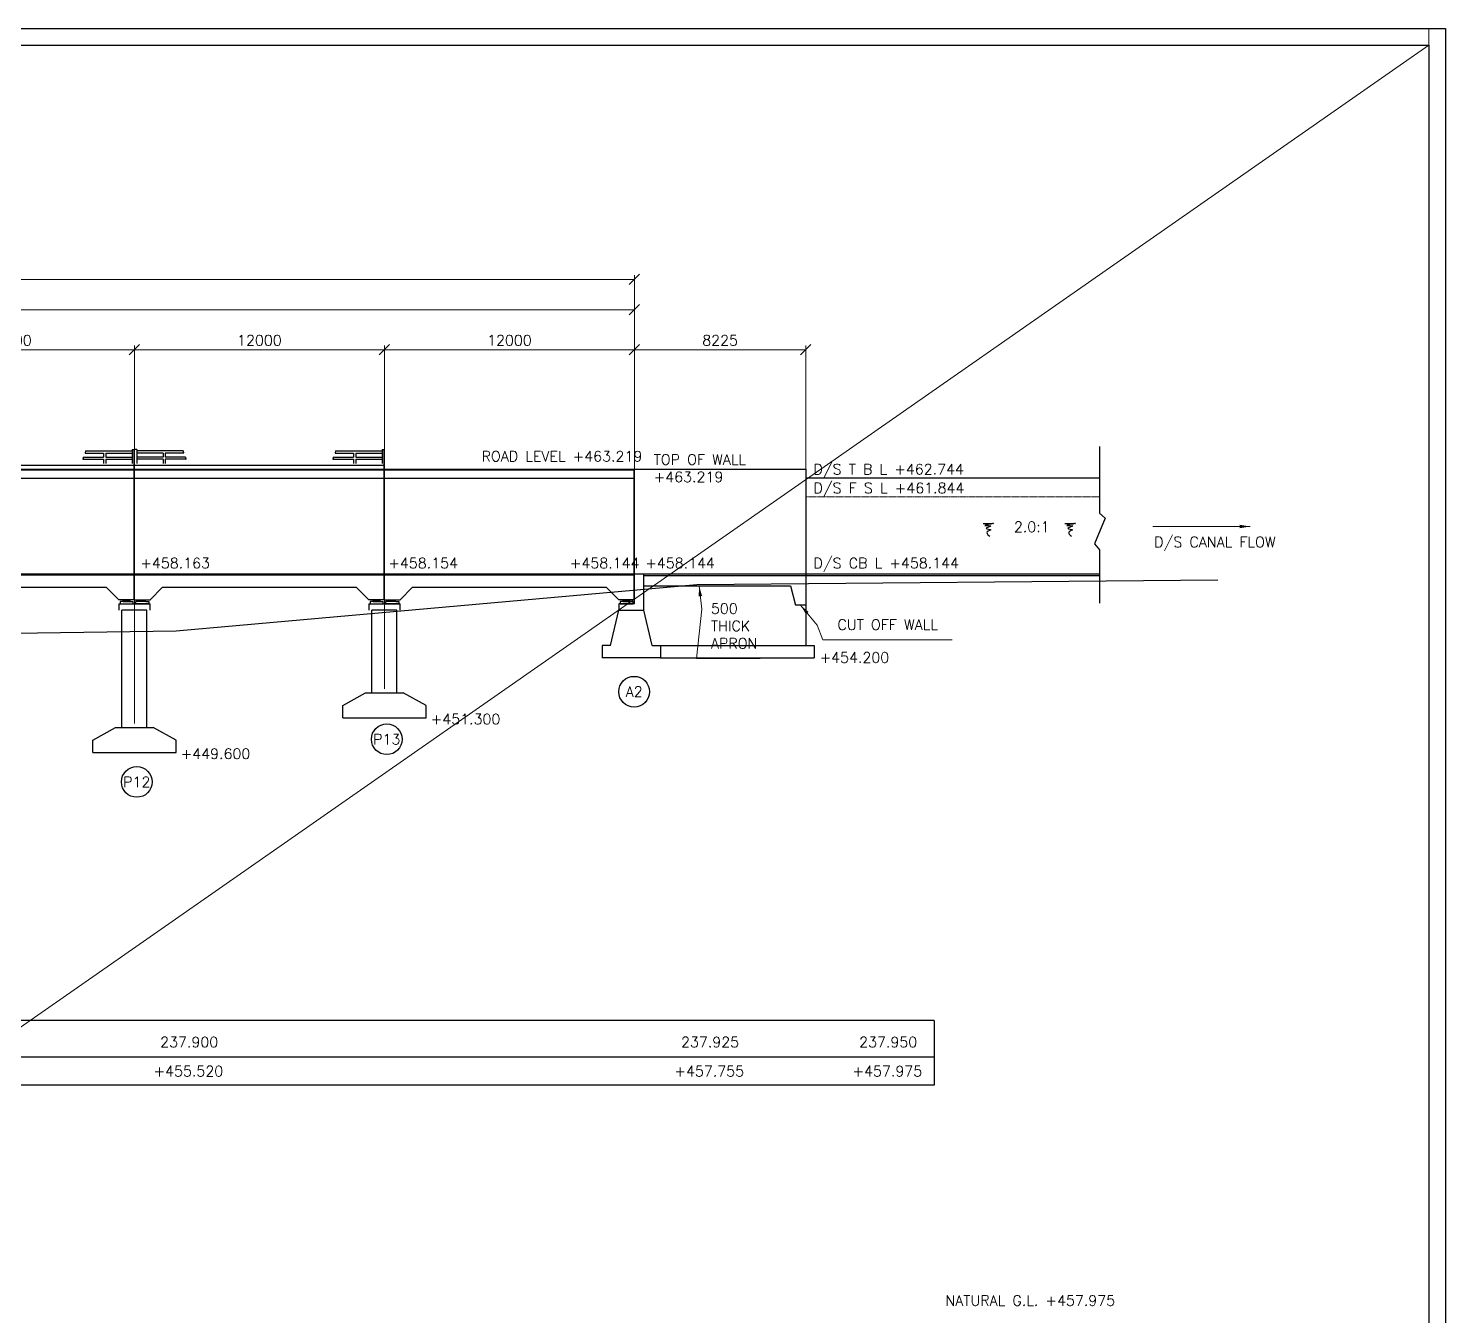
# Model space of a CAD drawing. Header units: millimetres. Extents: x -905235 to 365236, y -24492 to 346419.
# Drawn here: x -727718 to -659690, y 110795 to 172600 of the extents above; entities that cross this region are included whole.
import ezdxf
from ezdxf.enums import TextEntityAlignment as Align

# ---------------------------------------------------------------- set-up
doc = ezdxf.new("R2010")
doc.units = ezdxf.units.MM
doc.header["$LTSCALE"] = 9
doc.linetypes.add('HIDDEN', pattern=[0.375, 0.25, -0.125])
for name, color, linetype, lineweight in [('R_DASHED', 183, 'HIDDEN', 9), ('R_DIMENSION', 8, 'Continuous', 15), ('R_TEXT G', 7, 'Continuous', 18)]:
    doc.layers.add(name, color=color, linetype=linetype, lineweight=lineweight)
doc.layers.add('R_HATCH', color=7, linetype='Continuous', lineweight=15, true_color=0xc7c7c7)
doc.styles.add('ROMANS', font='romans.shx')
doc.dimstyles.new('DIM-200', dxfattribs={"dimscale": 200, "dimtxt": 2.5, "dimasz": 2.5, "dimexe": 1, "dimexo": 1, "dimgap": 1, "dimtad": 1, "dimdec": 0, "dimzin": 0, "dimdsep": 46, "dimtxsty": 'ROMANS', "dimblk": 'OBLIQUE', "dimcen": 1, "dimclrd": 256, "dimclre": 256, "dimclrt": 7, "dimadec": 0, "dimazin": 0, "dimtfac": 1, "dimtdec": 0, "dimtofl": 0, "dimtmove": 0, "dimatfit": 3, "dimfxl": 1, "dimtolj": 1, "dimtzin": 0, "dimlwd": 9, "dimlwe": 9, "dimarcsym": 0})
pattern_1 = [(0, (-2189186.519, 380954.388), (0, 6.985), [5.08, -1.905]), (90, (-2189186.519, 380954.388), (-6.985, 4e-16), [5.08, -1.905])]
pattern_2 = [(0, (-2177186.519, 380954.388), (0, 6.985), [5.08, -1.905]), (90, (-2177186.519, 380954.388), (-6.985, 4e-16), [5.08, -1.905])]

# ---------------------------------------------------------------- blocks, each defined once
blk = doc.blocks.new('_Oblique')
at = {"color": 0, "linetype": 'ByBlock', "lineweight": -2}
blk.add_line((-0.5, -0.5), (0.5, 0.5), dxfattribs=at)
blk = doc.blocks.new('*D81')
at = {"layer": 'Defpoints', "color": 0}
for p in [(-722628, 157171), (-722628, 139032), (-734628, 138597)]:
    blk.add_point(p, dxfattribs=at)
at = {"layer": 'R_DIMENSION', "lineweight": 9}
for p, q in [((-734628, 138797), (-734628, 157371)), ((-734628, 157171), (-722628, 157171)), ((-722628, 139232), (-722628, 157371))]:
    blk.add_line(p, q, dxfattribs=at)
at = {"layer": 'R_DIMENSION', "lineweight": 9, "xscale": 500, "yscale": 500, "zscale": 500, "rotation": 180}
blk.add_blockref('_Oblique', (-734628, 157171), dxfattribs=at)
at = {"layer": 'R_DIMENSION', "lineweight": 9, "xscale": 500, "yscale": 500, "zscale": 500}
blk.add_blockref('_Oblique', (-722628, 157171), dxfattribs=at)
at = {"layer": 'R_DIMENSION', "color": 7, "insert": (-728628, 157621), "char_height": 500, "attachment_point": 5, "style": 'ROMANS'}
blk.add_mtext('\\A1;12000', dxfattribs=at)
blk = doc.blocks.new('*D90')
at = {"layer": 'Defpoints', "color": 0}
for p in [(-710628, 157171), (-710628, 140695), (-722628, 139032)]:
    blk.add_point(p, dxfattribs=at)
at = {"layer": 'R_DIMENSION', "lineweight": 9}
for p, q in [((-722628, 139232), (-722628, 157371)), ((-722628, 157171), (-710628, 157171)), ((-710628, 140895), (-710628, 157371))]:
    blk.add_line(p, q, dxfattribs=at)
at = {"layer": 'R_DIMENSION', "lineweight": 9, "xscale": 500, "yscale": 500, "zscale": 500, "rotation": 180}
blk.add_blockref('_Oblique', (-722628, 157171), dxfattribs=at)
at = {"layer": 'R_DIMENSION', "lineweight": 9, "xscale": 500, "yscale": 500, "zscale": 500}
blk.add_blockref('_Oblique', (-710628, 157171), dxfattribs=at)
at = {"layer": 'R_DIMENSION', "color": 7, "insert": (-716628, 157621), "char_height": 500, "attachment_point": 5, "style": 'ROMANS'}
blk.add_mtext('\\A1;12000', dxfattribs=at)
blk = doc.blocks.new('*D92')
at = {"layer": 'Defpoints', "color": 0}
for p in [(-690403, 157171), (-690403, 148172), (-698628, 144970)]:
    blk.add_point(p, dxfattribs=at)
at = {"layer": 'R_DIMENSION', "lineweight": 9}
for p, q in [((-698628, 145170), (-698628, 157371)), ((-698628, 157171), (-690403, 157171)), ((-690403, 148372), (-690403, 157371))]:
    blk.add_line(p, q, dxfattribs=at)
at = {"layer": 'R_DIMENSION', "lineweight": 9, "xscale": 500, "yscale": 500, "zscale": 500, "rotation": 180}
blk.add_blockref('_Oblique', (-698628, 157171), dxfattribs=at)
at = {"layer": 'R_DIMENSION', "lineweight": 9, "xscale": 500, "yscale": 500, "zscale": 500}
blk.add_blockref('_Oblique', (-690403, 157171), dxfattribs=at)
at = {"layer": 'R_DIMENSION', "color": 7, "insert": (-694515, 157621), "char_height": 500, "attachment_point": 5, "style": 'ROMANS'}
blk.add_mtext('\\A1;8225', dxfattribs=at)
blk = doc.blocks.new('*D93')
at = {"layer": 'Defpoints', "color": 0}
for p in [(-698628, 160548), (-866628, 144970), (-698628, 144970)]:
    blk.add_point(p, dxfattribs=at)
at = {"layer": 'R_DIMENSION', "lineweight": 9}
for p, q in [((-866628, 145170), (-866628, 160748)), ((-866628, 160548), (-698628, 160548)), ((-698628, 145170), (-698628, 160748))]:
    blk.add_line(p, q, dxfattribs=at)
at = {"layer": 'R_DIMENSION', "lineweight": 9, "xscale": 500, "yscale": 500, "zscale": 500, "rotation": 180}
blk.add_blockref('_Oblique', (-866628, 160548), dxfattribs=at)
at = {"layer": 'R_DIMENSION', "lineweight": 9, "xscale": 500, "yscale": 500, "zscale": 500}
blk.add_blockref('_Oblique', (-698628, 160548), dxfattribs=at)
at = {"layer": 'R_DIMENSION', "color": 7, "insert": (-782628, 160998), "char_height": 500, "attachment_point": 5, "style": 'ROMANS'}
blk.add_mtext('\\A1;168000', dxfattribs=at)
blk = doc.blocks.new('*D88')
at = {"layer": 'Defpoints', "color": 0}
for p in [(-710628, 157171), (-698628, 144970), (-710628, 140695)]:
    blk.add_point(p, dxfattribs=at)
at = {"layer": 'R_DIMENSION', "lineweight": 9}
for p, q in [((-710628, 140895), (-710628, 157371)), ((-698628, 157171), (-710628, 157171)), ((-698628, 145170), (-698628, 157371))]:
    blk.add_line(p, q, dxfattribs=at)
at = {"layer": 'R_DIMENSION', "lineweight": 9, "xscale": 500, "yscale": 500, "zscale": 500, "rotation": 180}
blk.add_blockref('_Oblique', (-710628, 157171), dxfattribs=at)
at = {"layer": 'R_DIMENSION', "lineweight": 9, "xscale": 500, "yscale": 500, "zscale": 500}
blk.add_blockref('_Oblique', (-698628, 157171), dxfattribs=at)
at = {"layer": 'R_DIMENSION', "color": 7, "insert": (-704628, 157621), "char_height": 500, "attachment_point": 5, "style": 'ROMANS'}
blk.add_mtext('\\A1;12000', dxfattribs=at)
blk = doc.blocks.new('*D67')
at = {"layer": 'Defpoints', "color": 0}
for p in [(-770628, 159092), (-698628, 144970), (-770628, 136407)]:
    blk.add_point(p, dxfattribs=at)
at = {"layer": 'R_DIMENSION', "lineweight": 9}
for p, q in [((-770628, 136607), (-770628, 159292)), ((-698628, 145170), (-698628, 159292)), ((-698628, 159092), (-770628, 159092))]:
    blk.add_line(p, q, dxfattribs=at)
at = {"layer": 'R_DIMENSION', "lineweight": 9, "xscale": 500, "yscale": 500, "zscale": 500, "rotation": 180}
blk.add_blockref('_Oblique', (-770628, 159092), dxfattribs=at)
at = {"layer": 'R_DIMENSION', "lineweight": 9, "xscale": 500, "yscale": 500, "zscale": 500}
blk.add_blockref('_Oblique', (-698628, 159092), dxfattribs=at)
at = {"layer": 'R_DIMENSION', "color": 7, "insert": (-734628, 159542), "char_height": 500, "attachment_point": 5, "style": 'ROMANS'}
blk.add_mtext('\\A1;72000', dxfattribs=at)

msp = doc.modelspace()

# ---------------------------------------------------------------- hatches: boundary and pattern name
at = {"layer": 'R_HATCH'}
h = msp.add_hatch(dxfattribs=at)
h.set_pattern_fill('ANGLE', color=256)
h.set_pattern_definition(pattern_1)
h.paths.add_polyline_path([(-722843, 145083.7), (-722843, 145169.7), (-723163, 145169.7), (-723163, 145083.7)])
h = msp.add_hatch(dxfattribs=at)
h.set_pattern_fill('ANGLE', color=256)
h.set_pattern_definition(pattern_1)
h.paths.add_polyline_path([(-722093, 145083.7), (-722093, 145169.7), (-722413, 145169.7), (-722413, 145083.7)])
h = msp.add_hatch(dxfattribs=at)
h.set_pattern_fill('ANGLE', color=256)
h.set_pattern_definition(pattern_2)
h.paths.add_polyline_path([(-710843, 145083.7), (-710843, 145169.7), (-711163, 145169.7), (-711163, 145083.7)])
h = msp.add_hatch(dxfattribs=at)
h.set_pattern_fill('ANGLE', color=256)
h.set_pattern_definition(pattern_2)
h.paths.add_polyline_path([(-710093, 145083.7), (-710093, 145169.7), (-710413, 145169.7), (-710413, 145083.7)])
h = msp.add_hatch(dxfattribs=at)
h.set_pattern_fill('ANGLE', color=256)
h.set_pattern_definition([(0, (-2165186.519, 380954.388), (0, 6.985), [5.08, -1.905]), (90, (-2165186.519, 380954.388), (-6.985, 4e-16), [5.08, -1.905])])
h.paths.add_polyline_path([(-698843, 145083.7), (-698843, 145169.7), (-699163, 145169.7), (-699163, 145083.7)])

# ---------------------------------------------------------------- linework, layer by layer
for p, q in [((-722638, 145169.7), (-722638, 152384.7)), ((-722618, 145169.7), (-722618, 152384.7)), ((-710638, 145169.7), (-710638, 152384.7)), ((-676303, 152518.5), (-676303, 149320)), ((-724104, 152209.7), (-724104, 152009.7)), ((-724104, 151909.7), (-724104, 151709.7)), ((-724004, 152209.7), (-724004, 152009.7)), ((-724004, 151909.7), (-724004, 151709.7)), ((-721252, 152209.7), (-721252, 152009.7)), ((-721252, 151909.7), (-721252, 151709.7)), ((-721152, 152209.7), (-721152, 152009.7)), ((-721152, 151909.7), (-721152, 151709.7)), ((-712104, 152209.7), (-712104, 152009.7)), ((-712104, 151909.7), (-712104, 151709.7)), ((-712004, 152209.7), (-712004, 152009.7)), ((-712004, 151909.7), (-712004, 151709.7)), ((-866628, 151434.7), (-698638, 151434.7)), ((-866628, 151409.7), (-698638, 151409.7)), ((-710618, 145169.7), (-710618, 151434.7)), ((-698638, 145169.7), (-698638, 151434.7)), ((-698628, 144969.7), (-698628, 151434.7)), ((-698628, 151434.7), (-690403, 151434.7)), ((-690403, 151434.7), (-690403, 144909.7)), ((-866628, 151009.7), (-698638, 151009.7)), ((-676303, 151009.7), (-690403, 151009.7)), ((-676032, 149080.9), (-676543.5, 147852.7)), ((-676303, 149320), (-676032, 149080.9)), ((-676543.5, 147852.7), (-676303, 147570.1)), ((-676303, 147570.1), (-676303, 145009)), ((-866628, 146409.7), (-698638, 146409.7)), ((-866628, 146369.7), (-698638, 146369.7)), ((-698628, 146409.7), (-676303, 146409.7)), ((-698178, 144669.7), (-698178, 146409.7)), ((-698178, 146334.7), (-676303, 146334.7)), ((-690403, 146409.7), (-690403, 142970.7)), ((-733278, 145769.7), (-723978, 145769.7)), ((-723978, 145769.7), (-723378, 145169.7)), ((-721278, 145769.7), (-721878, 145169.7)), ((-721278, 145769.7), (-711978, 145769.7)), ((-711978, 145769.7), (-711378, 145169.7)), ((-709278, 145769.7), (-709878, 145169.7)), ((-709278, 145769.7), (-699978, 145769.7)), ((-699978, 145769.7), (-699378, 145169.7)), ((-698178, 145834.7), (-691134.2, 145834.7)), ((-691134.2, 145834.7), (-690903, 144909.7)), ((-722638, 145169.7), (-723378, 145169.7)), ((-723378, 144969.7), (-721878, 144969.7)), ((-723378, 144969.7), (-723378, 144669.7)), ((-723313, 145089.7), (-723313, 144969.7)), ((-723169, 145089.7), (-723313, 145089.7)), ((-723313, 144969.7), (-722693, 144969.7)), ((-723169, 145089.7), (-723163, 145083.7)), ((-723163, 145083.7), (-723163, 145169.7)), ((-723163, 145169.7), (-722843, 145169.7)), ((-723163, 145083.7), (-722843, 145083.7)), ((-722843, 145169.7), (-722843, 145083.7)), ((-722837, 145089.7), (-722843, 145083.7)), ((-722837, 145089.7), (-722693, 145089.7)), ((-722693, 144969.7), (-722693, 145089.7)), ((-722618, 145169.7), (-721878, 145169.7)), ((-722563, 144969.7), (-722563, 145089.7)), ((-722419, 145089.7), (-722563, 145089.7)), ((-721943, 144969.7), (-722563, 144969.7)), ((-722419, 145089.7), (-722413, 145083.7)), ((-722413, 145169.7), (-722413, 145083.7)), ((-722093, 145083.7), (-722413, 145083.7)), ((-722093, 145083.7), (-722093, 145169.7)), ((-722087, 145089.7), (-722093, 145083.7)), ((-722087, 145089.7), (-721943, 145089.7)), ((-721943, 145089.7), (-721943, 144969.7)), ((-721878, 144669.7), (-721878, 144969.7)), ((-710638, 145169.7), (-711378, 145169.7)), ((-711378, 144969.7), (-709878, 144969.7)), ((-711378, 144969.7), (-711378, 144669.7)), ((-711313, 145089.7), (-711313, 144969.7)), ((-711169, 145089.7), (-711313, 145089.7)), ((-711313, 144969.7), (-710693, 144969.7)), ((-711169, 145089.7), (-711163, 145083.7)), ((-711163, 145083.7), (-711163, 145169.7)), ((-711163, 145169.7), (-710843, 145169.7)), ((-711163, 145083.7), (-710843, 145083.7)), ((-710843, 145169.7), (-710843, 145083.7)), ((-710837, 145089.7), (-710843, 145083.7)), ((-710837, 145089.7), (-710693, 145089.7)), ((-710693, 144969.7), (-710693, 145089.7)), ((-710618, 145169.7), (-709878, 145169.7)), ((-710563, 144969.7), (-710563, 145089.7)), ((-710419, 145089.7), (-710563, 145089.7)), ((-709943, 144969.7), (-710563, 144969.7)), ((-710419, 145089.7), (-710413, 145083.7)), ((-710413, 145169.7), (-710413, 145083.7)), ((-710093, 145083.7), (-710413, 145083.7)), ((-710093, 145083.7), (-710093, 145169.7)), ((-710087, 145089.7), (-710093, 145083.7)), ((-710087, 145089.7), (-709943, 145089.7)), ((-709943, 145089.7), (-709943, 144969.7)), ((-709878, 144669.7), (-709878, 144969.7)), ((-698638, 145169.7), (-699378, 145169.7)), ((-698628, 144969.7), (-699378, 144969.7)), ((-699378, 144969.7), (-699378, 144669.7)), ((-699313, 145089.7), (-699313, 144969.7)), ((-699169, 145089.7), (-699313, 145089.7)), ((-699313, 144969.7), (-698693, 144969.7)), ((-699169, 145089.7), (-699163, 145083.7)), ((-699163, 145083.7), (-699163, 145169.7)), ((-699163, 145169.7), (-698843, 145169.7)), ((-699163, 145083.7), (-698843, 145083.7)), ((-698843, 145169.7), (-698843, 145083.7)), ((-698837, 145089.7), (-698843, 145083.7)), ((-698837, 145089.7), (-698693, 145089.7)), ((-698693, 144969.7), (-698693, 145089.7)), ((-690403, 144909.7), (-690903, 144909.7)), ((-723228, 139032.1), (-723228, 144669.7)), ((-722028, 144669.7), (-723228, 144669.7)), ((-722028, 139032.1), (-722028, 144669.7)), ((-711228, 140694.7), (-711228, 144669.7)), ((-710028, 144669.7), (-711228, 144669.7)), ((-710028, 140694.7), (-710028, 144669.7)), ((-699778, 142970.7), (-699378, 144669.7)), ((-699378, 144669.7), (-698178, 144669.7)), ((-697778, 142970.7), (-698178, 144669.7)), ((-699778, 142970.7), (-700178, 142970.7)), ((-700178, 142970.7), (-700178, 142370.7)), ((-697778, 142970.7), (-697378, 142970.7)), ((-697378, 142970.7), (-697378, 142370.7)), ((-697378, 142970.7), (-690003, 142970.7)), ((-690003, 142970.7), (-690003, 142370.7)), ((-697378, 142370.7), (-700178, 142370.7)), ((-697378, 142370.7), (-690003, 142370.7)), ((-712628, 140094.7), (-711528, 140694.7)), ((-711528, 140694.7), (-709728, 140694.7)), ((-708628, 140094.7), (-709728, 140694.7)), ((-712628, 139494.7), (-712628, 140094.7)), ((-712628, 139494.7), (-708628, 139494.7)), ((-708628, 139494.7), (-708628, 140094.7)), ((-724628, 138432.1), (-723528, 139032.1)), ((-723528, 139032.1), (-721728, 139032.1)), ((-720628, 138432.1), (-721728, 139032.1)), ((-724628, 137832.1), (-724628, 138432.1)), ((-720628, 137832.1), (-720628, 138432.1)), ((-724628, 137832.1), (-720628, 137832.1)), ((-684241, 124964.8), (-889488.8, 124964.8)), ((-684241, 124964.8), (-684241, 121867.5)), ((-684241, 123198.2), (-889488.8, 123198.2)), ((-684241, 121867.5), (-889488.8, 121867.5))]:
    msp.add_line(p, q)
for points in [[(-905234.8, 172599.7), (-659690.3, 172599.7), (-659690.3, 1087.4), (-905234.8, 1087.4)], [(-904434.8, 171799.7), (-660490.3, 171799.7), (-660490.3, 1887.4), (-904434.8, 1887.4)]]:
    msp.add_lwpolyline(points, close=True)
at = {"flags": 128}
for points in [[(-722738, 152384.7), (-722638, 152384.7)], [(-722518, 152384.7), (-722618, 152384.7)], [(-710738, 152384.7), (-710638, 152384.7)], [(-854624, 151634.7), (-710638, 151634.7)]]:
    msp.add_lwpolyline(points, dxfattribs=at)
for points in [[(-722738, 152384.7), (-722738, 151709.7)], [(-722518, 152384.7), (-722518, 151709.7)], [(-710738, 152384.7), (-710738, 151709.7)], [(-725105.1, 151909.7), (-724104, 151909.7)], [(-725079.8, 152009.7), (-724104, 152009.7)], [(-724993, 152209.7), (-724104, 152209.7)], [(-724967.7, 152309.7), (-722738, 152309.7)], [(-724004, 152209.7), (-722738, 152209.7)], [(-724004, 152009.7), (-722738, 152009.7)], [(-724004, 151909.7), (-722738, 151909.7)], [(-720288.2, 152309.7), (-722518, 152309.7)], [(-721252, 152209.7), (-722518, 152209.7)], [(-721252, 152009.7), (-722518, 152009.7)], [(-721252, 151909.7), (-722518, 151909.7)], [(-720262.9, 152209.7), (-721152, 152209.7)], [(-720176.1, 152009.7), (-721152, 152009.7)], [(-720150.8, 151909.7), (-721152, 151909.7)], [(-713105.1, 151909.7), (-712104, 151909.7)], [(-713079.8, 152009.7), (-712104, 152009.7)], [(-712993, 152209.7), (-712104, 152209.7)], [(-712967.7, 152309.7), (-710738, 152309.7)], [(-712004, 152209.7), (-710738, 152209.7)], [(-712004, 152009.7), (-710738, 152009.7)], [(-712004, 151909.7), (-710738, 151909.7)]]:
    msp.add_lwpolyline(points)
at = {"color": 1}
msp.add_lwpolyline([(-895628, 142952.7), (-870628, 142547.7), (-845628, 142112.7), (-820628, 141832.7), (-795628, 141922.7), (-790628, 142139.7), (-785628, 142075.7), (-780628, 141974.7), (-775628, 141562.7), (-770628, 141006.7), (-765628, 141119.7), (-760628, 141828.7), (-755628, 142164.7), (-750628, 142448.7), (-745628, 142670.7), (-740628, 142881.7), (-735628, 143167.7), (-730628, 143530.7), (-720628, 143667.7), (-695628, 145902.7), (-670628, 146122.7)], dxfattribs=at)
for centre in [(-698641.2, 140751.5), (-710514.3, 138468.3), (-722514.3, 136419.4)]:
    msp.add_circle(centre, 737.6)
for points in [[(-725079.8, 152009.7), (-725079.8, 151996.7), (-725079.2, 151975.8), (-725087, 151967.3), (-725078.5, 151956.8), (-725092.2, 151945.1), (-725097.5, 151933.3), (-725105.1, 151909.7)], [(-724967.7, 152309.7), (-724967.7, 152296.7), (-724967.1, 152275.8), (-724974.9, 152267.3), (-724966.4, 152256.8), (-724980.2, 152245.1), (-724985.4, 152233.3), (-724993, 152209.7)], [(-720288.2, 152309.7), (-720288.2, 152296.7), (-720288.9, 152275.8), (-720281, 152267.3), (-720289.5, 152256.8), (-720275.8, 152245.1), (-720270.6, 152233.3), (-720262.9, 152209.7)], [(-720176.1, 152009.7), (-720176.1, 151996.7), (-720176.8, 151975.8), (-720169, 151967.3), (-720177.5, 151956.8), (-720163.7, 151945.1), (-720158.5, 151933.3), (-720150.8, 151909.7)], [(-713079.8, 152009.7), (-713079.8, 151996.7), (-713079.2, 151975.8), (-713087, 151967.3), (-713078.5, 151956.8), (-713092.2, 151945.1), (-713097.5, 151933.3), (-713105.1, 151909.7)], [(-712967.7, 152309.7), (-712967.7, 152296.7), (-712967.1, 152275.8), (-712974.9, 152267.3), (-712966.4, 152256.8), (-712980.2, 152245.1), (-712985.4, 152233.3), (-712993, 152209.7)]]:
    msp.add_spline(points, degree=3)
at = {"end_tangent": (-0.9794726, -0.2015771)}
for points in [[(-681896.7, 148819.9), (-681410.2, 148819.9), (-681803.2, 148735.7), (-681513.1, 148707.7), (-681747, 148595.4), (-681522.4, 148530), (-681690.9, 148427.1), (-681662.8, 148277.4), (-681569.2, 148221.3)], [(-677970.9, 148819.9), (-677484.3, 148819.9), (-677877.3, 148735.7), (-677587.2, 148707.7), (-677821.1, 148595.4), (-677596.5, 148530), (-677765, 148427.1), (-677736.9, 148277.4), (-677643.3, 148221.3)]]:
    msp.add_spline(points, degree=3, dxfattribs=at)
at = {"layer": 'R_DASHED'}
msp.add_line((-676303, 150109.7), (-690403, 150109.7), dxfattribs=at)
at = {"layer": 'R_TEXT G'}
for p, q in [((-660490.3, 171799.7), (-660490.3, 172599.7)), ((-905234.8, 1087.4), (-660490.3, 171799.7))]:
    msp.add_line(p, q, dxfattribs=at)

# ---------------------------------------------------------------- texts
at = {"layer": 'R_TEXT G', "style": 'ROMANS'}
for s, p in [('A2', (-698641.2, 140751.5)), ('P13', (-710514.3, 138468.3)), ('P12', (-722514.3, 136419.4))]:
    msp.add_text(s, height=500, dxfattribs=at).set_placement(p, align=Align.MIDDLE)
msp.add_text('NATURAL G.L. +457.975', height=500, dxfattribs=at).set_placement((-683699.8, 111270.8))
at = {"layer": 'R_TEXT G', "char_height": 500, "attachment_point": 1, "style": 'ROMANS'}
for s, width, gutter_width, insert in [('ROAD LEVEL +463.219', 7404.006, 2750, (-705964.1, 152305.3)), ('TOP OF WALL +463.219', 7404.006, 2750, (-697704.2, 152146.2)), ('D/S T B L +462.744', 7404.006, 2750, (-690034.8, 151683.1)), ('D/S F S L +461.844', 7404.006, 2750, (-690034.8, 150783.1)), ('2.0:1', 821.201, 1750, (-680412.6, 148918)), ('+458.163', 5423.713, 2750, (-722343.5, 147175.7)), ('+458.154', 5423.713, 2750, (-710440.4, 147175.7)), ('+458.144', 2621.189, 2750, (-701727.3, 147175.7)), ('+458.144', 7404.006, 2750, (-698108.5, 147175.7)), ('D/S CB L +458.144', 7404.006, 2750, (-690034.8, 147175.7)), ('+454.200', 2139.755, 1250, (-689741.7, 142644.5)), ('+451.300', 2139.755, 1250, (-708406.3, 139685.6)), ('+449.600', 2139.755, 1250, (-720406.3, 138023))]:
    msp.add_mtext_dynamic_manual_height_columns(s, width=width, gutter_width=gutter_width, heights=[0], dxfattribs=dict(at, insert=insert))
for s, insert, width in [('D/S CANAL FLOW', (-673681.6, 148188.4), 5789.707), ('\\A1;500 THICK APRON', (-694956.2, 144992.4), 3718.735), ('\\A1;CUT OFF WALL', (-688882.4, 144220.2), 5623.93), ('237.900', (-721390.1, 124180.3), 1861.724), ('237.925', (-696390.1, 124180.3), 1861.724), ('237.950', (-687840.1, 124180.3), 2763.081), ('+455.520', (-721709.2, 122783.9), 1861.724), ('+457.755', (-696709.2, 122783.9), 1861.724), ('+457.975', (-688159.2, 122783.9), 1861.724)]:
    msp.add_mtext(s, dxfattribs=dict(at, insert=insert, width=width))

# ---------------------------------------------------------------- dimensions: what is measured, and where the dimension line sits
at = {"layer": 'R_DIMENSION'}
for base, p1, p2, picture, middle in [((-698628, 160548.2), (-866628, 144969.7), (-698628, 144969.7), '*D93', (-782628, 160998.2)), ((-770628, 159092), (-698628, 144969.7), (-770628, 136406.7), '*D67', (-734628, 159542)), ((-722628, 157171.1), (-734628, 138596.8), (-722628, 139032.1), '*D81', (-728628, 157621.1)), ((-710628, 157171.1), (-722628, 139032.1), (-710628, 140694.7), '*D90', (-716628, 157621.1)), ((-710628, 157171.1), (-698628, 144969.7), (-710628, 140694.7), '*D88', (-704628, 157621.1)), ((-690403, 157171.1), (-698628, 144969.7), (-690403, 148172.2), '*D92', (-694515.5, 157621.1))]:
    dim = msp.add_linear_dim(base=base, p1=p1, p2=p2, dimstyle='DIM-200', dxfattribs=at)
    dim.commit()
    dim.dimension.update_dxf_attribs({"geometry": picture, "text_midpoint": middle})

# ---------------------------------------------------------------- leaders
msp.add_leader([(-669075.7, 148682.3), (-673745, 148682.3)], dimstyle='DIM-200', dxfattribs=at)
at = {"layer": 'R_DIMENSION', "annotation_type": 0, "has_hookline": 1, "hookline_direction": 0}
for points, text_width in [([(-695523.5, 145834.7), (-695385.1, 144717.4), (-695656.2, 142350.7), (-695156.2, 142350.7)], 2357.1), ([(-690653, 144909.7), (-689851.9, 143945.2), (-689582.4, 143245.2), (-689082.4, 143245.2)], 5500)]:
    msp.add_leader(points, dimstyle='DIM-200', dxfattribs=dict(at, text_width=text_width))

doc.saveas('drawing.dxf')
